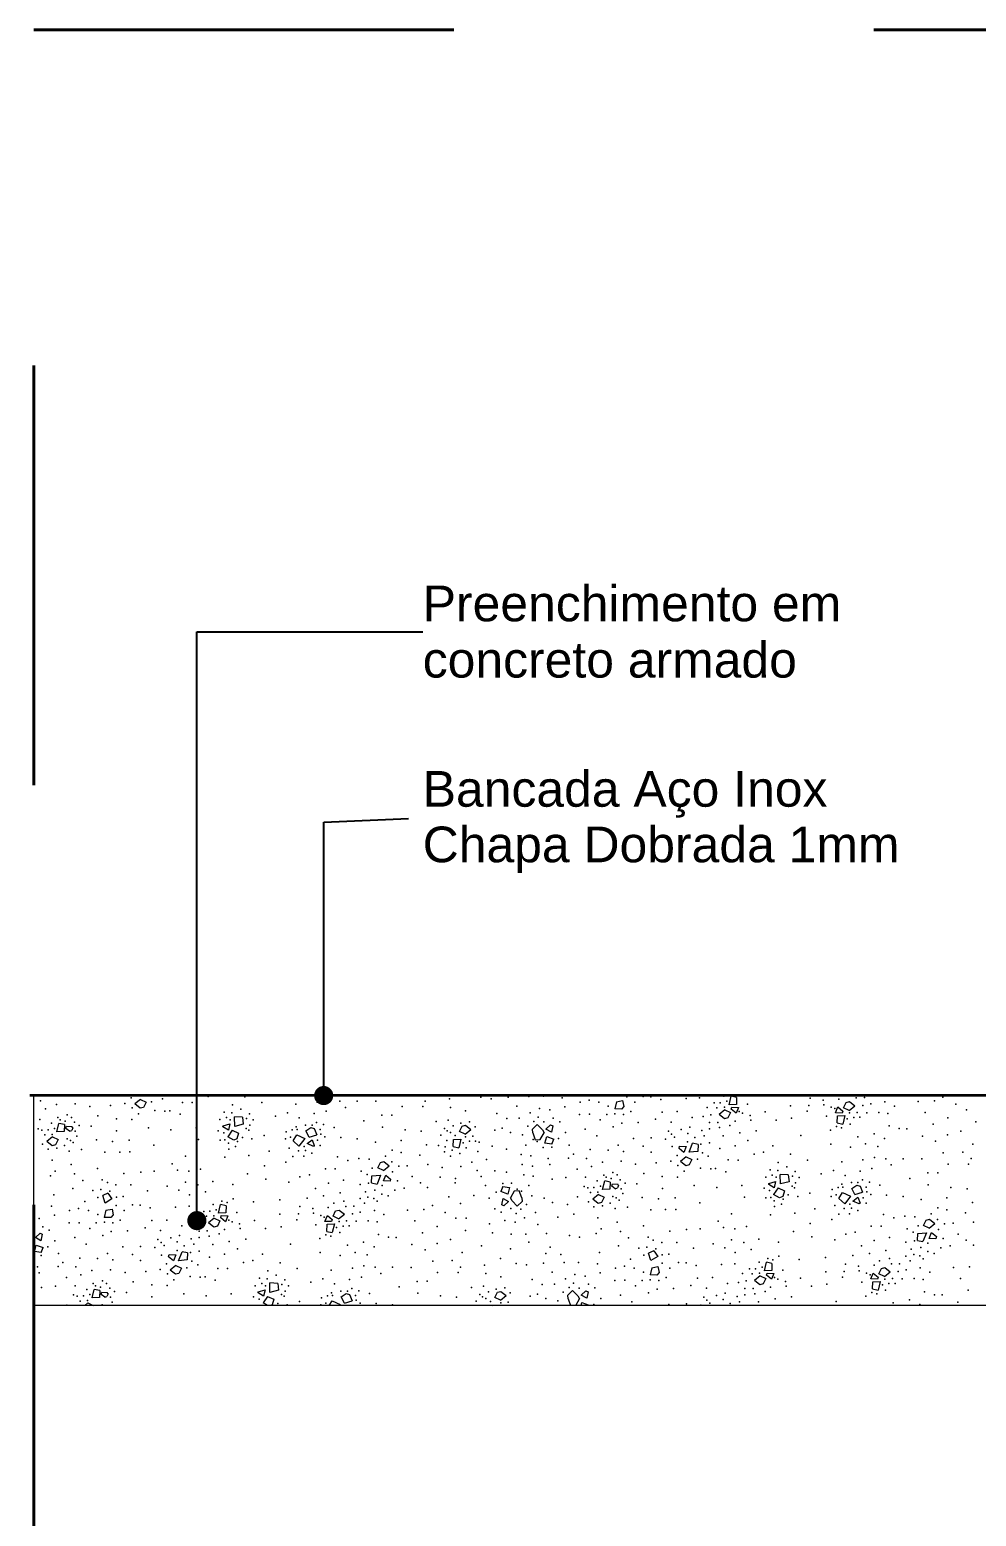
# Model space of a CAD drawing. Header units: metres. Extents: x -1.1 to 45.1, y -1 to 1.8.
# Drawn here: x -0.4163 to -0.191, y -0.8084 to -0.4542 of the extents above; entities that cross this region are included whole.
import ezdxf

# ---------------------------------------------------------------- set-up
doc = ezdxf.new("R2010")
doc.units = ezdxf.units.M
doc.header["$MEASUREMENT"] = 0
doc.linetypes.add('Double Dashed', pattern=[0.0325, 0.02, -0.005, 0.0025, -0.005])
doc.layers.add('ARCOS-LINHAS.ARQ_Caneta_No__24', color=7, linetype='Continuous', lineweight=40, true_color=0x851f10)
doc.layers.add('LOUCAS-METAIS.ARQ_Caneta_No__97', color=7, linetype='Continuous', lineweight=5, true_color=0x6b6b6b)
for name, color, linetype, lineweight in [('ARCOS-LINHAS.ARQ_Caneta_No__98', 7, 'Continuous', 0), ('LOUCAS-METAIS.ARQ_Caneta_No__1', 7, 'Continuous', 35), ('LOUCAS-METAIS.ARQ_Caneta_No__241', 7, 'Continuous', 13)]:
    doc.layers.add(name, color=color, linetype=linetype, lineweight=lineweight)
doc.styles.add('GENERATED_STYLE_1', font='arial.ttf')
doc.dimstyles.new('GENERATED_STYLE__10', dxfattribs={"dimtxt": 0.18, "dimasz": 0.00912, "dimexe": 0.18, "dimexo": 0.0625, "dimgap": 0, "dimtad": 0, "dimtih": 1, "dimtoh": 1, "dimdec": 4, "dimzin": 0, "dimdsep": 46, "dimcen": 0.09, "dimadec": 0, "dimazin": 0, "dimtfac": 1, "dimtdec": 4, "dimtmove": 0, "dimatfit": 3, "dimldrblk": 'ARROWHEAD_11', "dimfxl": 0, "dimtolj": 1, "dimtzin": 0, "dimarcsym": 0})

# ---------------------------------------------------------------- blocks, each defined once
blk = doc.blocks.new('*X2')
at = {"layer": 'LOUCAS-METAIS.ARQ_Caneta_No__97', "color": 251, "linetype": 'Continuous', "lineweight": 5, "true_color": 0x6b6b6b}
for p, q in [((-0.24982, -0.71039), (-0.24931, -0.70833)), ((-0.24801, -0.70862), (-0.24931, -0.70833)), ((-0.38997, -0.70908), (-0.39134, -0.71019)), ((-0.39007, -0.7112), (-0.39134, -0.71019)), ((-0.38925, -0.71099), (-0.39007, -0.7112)), ((-0.38997, -0.70908), (-0.38864, -0.70972)), ((-0.38864, -0.70972), (-0.38925, -0.71099)), ((-0.27663, -0.70967), (-0.27705, -0.71138)), ((-0.27544, -0.71141), (-0.27705, -0.71138)), ((-0.27663, -0.70967), (-0.27518, -0.70937)), ((-0.27491, -0.71076), (-0.27544, -0.71141)), ((-0.27518, -0.70937), (-0.27491, -0.71076)), ((-0.25083, -0.71157), (-0.25219, -0.71269)), ((-0.25083, -0.71157), (-0.24949, -0.71221)), ((-0.24808, -0.71028), (-0.24982, -0.71039)), ((-0.24931, -0.71145), (-0.24917, -0.71092)), ((-0.24815, -0.7124), (-0.24931, -0.71145)), ((-0.24917, -0.71092), (-0.24758, -0.711)), ((-0.24758, -0.711), (-0.24815, -0.7124)), ((-0.24801, -0.70862), (-0.24808, -0.71028)), ((-0.22447, -0.71231), (-0.22391, -0.7109)), ((-0.22391, -0.7109), (-0.22275, -0.71186)), ((-0.22275, -0.71186), (-0.22288, -0.71238)), ((-0.22256, -0.7111), (-0.22194, -0.70982)), ((-0.22122, -0.71173), (-0.22256, -0.7111)), ((-0.22194, -0.70982), (-0.22113, -0.70962)), ((-0.22122, -0.71173), (-0.21986, -0.71062)), ((-0.22113, -0.70962), (-0.21986, -0.71062)), ((-0.40988, -0.71686), (-0.40937, -0.7148)), ((-0.40807, -0.71508), (-0.40937, -0.7148)), ((-0.40807, -0.71508), (-0.40814, -0.71675)), ((-0.37034, -0.71565), (-0.37031, -0.71539)), ((-0.37031, -0.71539), (-0.36871, -0.71493)), ((-0.36871, -0.71493), (-0.36904, -0.71641)), ((-0.36753, -0.71553), (-0.3676, -0.71325)), ((-0.3657, -0.71336), (-0.3676, -0.71325)), ((-0.3655, -0.71501), (-0.36753, -0.71553)), ((-0.3657, -0.71336), (-0.3655, -0.71501)), ((-0.3134, -0.71547), (-0.31258, -0.71527)), ((-0.31258, -0.71527), (-0.31132, -0.71627)), ((-0.29665, -0.7162), (-0.29549, -0.71509)), ((-0.29549, -0.71509), (-0.29427, -0.71635)), ((-0.29341, -0.71618), (-0.29231, -0.71516)), ((-0.29231, -0.71516), (-0.29181, -0.71536)), ((-0.29181, -0.71536), (-0.2921, -0.71693)), ((-0.25093, -0.71369), (-0.25219, -0.71269)), ((-0.25011, -0.71348), (-0.25093, -0.71369)), ((-0.24949, -0.71221), (-0.25011, -0.71348)), ((-0.22288, -0.71238), (-0.22447, -0.71231)), ((-0.22404, -0.71469), (-0.22398, -0.71302)), ((-0.22404, -0.71469), (-0.22274, -0.71497)), ((-0.22398, -0.71302), (-0.22224, -0.71291)), ((-0.22224, -0.71291), (-0.22274, -0.71497)), ((-0.41089, -0.71804), (-0.41225, -0.71915)), ((-0.41089, -0.71804), (-0.40955, -0.71868)), ((-0.40955, -0.71868), (-0.41017, -0.71995)), ((-0.40814, -0.71675), (-0.40988, -0.71686)), ((-0.4077, -0.71601), (-0.40757, -0.71549)), ((-0.40689, -0.71668), (-0.4077, -0.71601)), ((-0.40757, -0.71549), (-0.40631, -0.71555)), ((-0.40689, -0.71668), (-0.40634, -0.71648)), ((-0.4061, -0.71586), (-0.40634, -0.71648)), ((-0.4061, -0.71586), (-0.40631, -0.71555)), ((-0.36904, -0.71641), (-0.37034, -0.71565)), ((-0.36811, -0.71646), (-0.36918, -0.71804)), ((-0.36777, -0.71883), (-0.36918, -0.71804)), ((-0.36811, -0.71646), (-0.36659, -0.71714)), ((-0.367, -0.7185), (-0.36777, -0.71883)), ((-0.36659, -0.71714), (-0.367, -0.7185)), ((-0.35364, -0.71895), (-0.35275, -0.71754)), ((-0.35364, -0.71895), (-0.35223, -0.72023)), ((-0.35275, -0.71754), (-0.35085, -0.71842)), ((-0.35085, -0.71842), (-0.35223, -0.72023)), ((-0.35056, -0.71657), (-0.34939, -0.71578)), ((-0.34981, -0.71806), (-0.35056, -0.71657)), ((-0.35031, -0.71962), (-0.34912, -0.71869)), ((-0.34981, -0.71806), (-0.34799, -0.71751)), ((-0.34939, -0.71578), (-0.34858, -0.71601)), ((-0.34912, -0.71869), (-0.34859, -0.72009)), ((-0.34858, -0.71601), (-0.34799, -0.71751)), ((-0.3155, -0.72034), (-0.31543, -0.71868)), ((-0.31543, -0.71868), (-0.31369, -0.71857)), ((-0.31369, -0.71857), (-0.3142, -0.72063)), ((-0.31402, -0.71675), (-0.3134, -0.71547)), ((-0.31268, -0.71739), (-0.31402, -0.71675)), ((-0.31268, -0.71739), (-0.31132, -0.71627)), ((-0.29656, -0.71704), (-0.29665, -0.7162)), ((-0.29656, -0.71704), (-0.29596, -0.71871)), ((-0.29596, -0.71871), (-0.29476, -0.71865)), ((-0.29476, -0.71865), (-0.29384, -0.71705)), ((-0.29427, -0.71635), (-0.29384, -0.71705)), ((-0.29366, -0.71949), (-0.29324, -0.71795)), ((-0.2921, -0.71693), (-0.29341, -0.71618)), ((-0.29324, -0.71795), (-0.29156, -0.71853)), ((-0.29202, -0.71977), (-0.29156, -0.71853)), ((-0.41099, -0.72015), (-0.41225, -0.71915)), ((-0.41017, -0.71995), (-0.41099, -0.72015)), ((-0.34877, -0.72028), (-0.35031, -0.71962)), ((-0.34859, -0.72009), (-0.34877, -0.72028)), ((-0.3155, -0.72034), (-0.3142, -0.72063)), ((-0.29202, -0.71977), (-0.29366, -0.71949)), ((-0.26173, -0.72076), (-0.26159, -0.72023)), ((-0.26057, -0.72171), (-0.26173, -0.72076)), ((-0.26159, -0.72023), (-0.26, -0.72031)), ((-0.26, -0.72031), (-0.26057, -0.72171)), ((-0.25935, -0.72169), (-0.25849, -0.71956)), ((-0.25726, -0.72151), (-0.25935, -0.72169)), ((-0.25719, -0.71984), (-0.25849, -0.71956)), ((-0.25719, -0.71984), (-0.25726, -0.72151)), ((-0.33346, -0.72539), (-0.33284, -0.72412)), ((-0.33212, -0.72603), (-0.33346, -0.72539)), ((-0.33284, -0.72412), (-0.33203, -0.72391)), ((-0.33212, -0.72603), (-0.33076, -0.72492)), ((-0.33203, -0.72391), (-0.33076, -0.72492)), ((-0.26001, -0.7228), (-0.26137, -0.72391)), ((-0.26011, -0.72492), (-0.26137, -0.72391)), ((-0.25929, -0.72471), (-0.26011, -0.72492)), ((-0.26001, -0.7228), (-0.25867, -0.72344)), ((-0.25867, -0.72344), (-0.25929, -0.72471)), ((-0.33494, -0.72899), (-0.33488, -0.72732)), ((-0.33494, -0.72899), (-0.33364, -0.72927)), ((-0.33488, -0.72732), (-0.33279, -0.72714)), ((-0.33279, -0.72714), (-0.33364, -0.72927)), ((-0.33213, -0.72852), (-0.33157, -0.72712)), ((-0.33054, -0.7286), (-0.33213, -0.72852)), ((-0.33157, -0.72712), (-0.33041, -0.72807)), ((-0.33041, -0.72807), (-0.33054, -0.7286)), ((-0.27992, -0.73058), (-0.27941, -0.72852)), ((-0.27811, -0.7288), (-0.27941, -0.72852)), ((-0.27811, -0.7288), (-0.27818, -0.73047)), ((-0.27774, -0.72973), (-0.2776, -0.72921)), ((-0.2776, -0.72921), (-0.27634, -0.72927)), ((-0.27613, -0.72958), (-0.27638, -0.7302)), ((-0.27613, -0.72958), (-0.27634, -0.72927)), ((-0.24038, -0.72937), (-0.24035, -0.72911)), ((-0.23908, -0.73013), (-0.24038, -0.72937)), ((-0.24035, -0.72911), (-0.23874, -0.72865)), ((-0.23874, -0.72865), (-0.23908, -0.73013)), ((-0.23757, -0.72925), (-0.23764, -0.72697)), ((-0.23573, -0.72708), (-0.23764, -0.72697)), ((-0.23554, -0.72873), (-0.23757, -0.72925)), ((-0.23573, -0.72708), (-0.23554, -0.72873)), ((-0.2206, -0.73029), (-0.21943, -0.7295)), ((-0.21943, -0.7295), (-0.21862, -0.72973)), ((-0.39773, -0.73145), (-0.39893, -0.73201)), ((-0.39839, -0.73379), (-0.39893, -0.73201)), ((-0.39677, -0.73282), (-0.39839, -0.73379)), ((-0.39773, -0.73145), (-0.39677, -0.73282)), ((-0.30372, -0.72982), (-0.30417, -0.73107)), ((-0.30249, -0.73165), (-0.30417, -0.73107)), ((-0.30392, -0.73423), (-0.30363, -0.73267)), ((-0.30372, -0.72982), (-0.30208, -0.73011)), ((-0.30363, -0.73267), (-0.30232, -0.73342)), ((-0.30208, -0.73011), (-0.30249, -0.73165)), ((-0.30097, -0.73095), (-0.30189, -0.73255)), ((-0.30146, -0.73325), (-0.30189, -0.73255)), ((-0.29977, -0.73088), (-0.30097, -0.73095)), ((-0.29918, -0.73255), (-0.29977, -0.73088)), ((-0.29918, -0.73255), (-0.29908, -0.73339)), ((-0.28093, -0.73176), (-0.28229, -0.73287)), ((-0.28102, -0.73387), (-0.28229, -0.73287)), ((-0.28093, -0.73176), (-0.27959, -0.7324)), ((-0.27959, -0.7324), (-0.28021, -0.73367)), ((-0.27818, -0.73047), (-0.27992, -0.73058)), ((-0.27692, -0.7304), (-0.27774, -0.72973)), ((-0.27692, -0.7304), (-0.27638, -0.7302)), ((-0.23815, -0.73018), (-0.23922, -0.73176)), ((-0.23781, -0.73255), (-0.23922, -0.73176)), ((-0.23815, -0.73018), (-0.23663, -0.73086)), ((-0.23704, -0.73222), (-0.23781, -0.73255)), ((-0.23663, -0.73086), (-0.23704, -0.73222)), ((-0.22368, -0.73267), (-0.22279, -0.73126)), ((-0.22368, -0.73267), (-0.22227, -0.73395)), ((-0.22279, -0.73126), (-0.22089, -0.73214)), ((-0.22089, -0.73214), (-0.22227, -0.73395)), ((-0.21985, -0.73178), (-0.2206, -0.73029)), ((-0.22035, -0.73334), (-0.21916, -0.73241)), ((-0.21985, -0.73178), (-0.21802, -0.73123)), ((-0.21916, -0.73241), (-0.21863, -0.73381)), ((-0.21862, -0.72973), (-0.21802, -0.73123)), ((-0.39819, -0.73551), (-0.3986, -0.73722)), ((-0.39819, -0.73551), (-0.39674, -0.73521)), ((-0.39646, -0.7366), (-0.39699, -0.73725)), ((-0.39674, -0.73521), (-0.39646, -0.7366)), ((-0.37137, -0.73623), (-0.37087, -0.73417)), ((-0.36963, -0.73612), (-0.37137, -0.73623)), ((-0.36957, -0.73445), (-0.37087, -0.73417)), ((-0.36957, -0.73445), (-0.36963, -0.73612)), ((-0.34412, -0.73693), (-0.3435, -0.73566)), ((-0.3435, -0.73566), (-0.34268, -0.73546)), ((-0.34278, -0.73757), (-0.34142, -0.73646)), ((-0.34268, -0.73546), (-0.34142, -0.73646)), ((-0.30342, -0.73444), (-0.30392, -0.73423)), ((-0.30232, -0.73342), (-0.30342, -0.73444)), ((-0.30025, -0.73451), (-0.30146, -0.73325)), ((-0.29908, -0.73339), (-0.30025, -0.73451)), ((-0.28021, -0.73367), (-0.28102, -0.73387)), ((-0.21881, -0.734), (-0.22035, -0.73334)), ((-0.21863, -0.73381), (-0.21881, -0.734)), ((-0.39699, -0.73725), (-0.3986, -0.73722)), ((-0.37238, -0.73741), (-0.37375, -0.73852)), ((-0.37248, -0.73953), (-0.37375, -0.73852)), ((-0.37166, -0.73932), (-0.37248, -0.73953)), ((-0.37238, -0.73741), (-0.37105, -0.73805)), ((-0.37105, -0.73805), (-0.37166, -0.73932)), ((-0.37086, -0.73729), (-0.37073, -0.73676)), ((-0.3697, -0.73824), (-0.37086, -0.73729)), ((-0.37073, -0.73676), (-0.36914, -0.73683)), ((-0.36914, -0.73683), (-0.3697, -0.73824)), ((-0.34603, -0.73815), (-0.34546, -0.73674)), ((-0.34444, -0.73822), (-0.34603, -0.73815)), ((-0.3456, -0.74053), (-0.34553, -0.73886)), ((-0.34553, -0.73886), (-0.34379, -0.73875)), ((-0.34546, -0.73674), (-0.3443, -0.7377)), ((-0.3443, -0.7377), (-0.34444, -0.73822)), ((-0.34379, -0.73875), (-0.3443, -0.74081)), ((-0.34278, -0.73757), (-0.34412, -0.73693)), ((-0.2035, -0.73911), (-0.20288, -0.73784)), ((-0.20216, -0.73975), (-0.2035, -0.73911)), ((-0.20288, -0.73784), (-0.20206, -0.73763)), ((-0.20216, -0.73975), (-0.2008, -0.73864)), ((-0.20206, -0.73763), (-0.2008, -0.73864)), ((-0.41497, -0.74202), (-0.41387, -0.741)), ((-0.41365, -0.74277), (-0.41497, -0.74202)), ((-0.41387, -0.741), (-0.41337, -0.7412)), ((-0.41337, -0.7412), (-0.41365, -0.74277)), ((-0.3456, -0.74053), (-0.3443, -0.74081)), ((-0.20498, -0.74271), (-0.20491, -0.74104)), ((-0.20498, -0.74271), (-0.20368, -0.74299)), ((-0.20491, -0.74104), (-0.20282, -0.74086)), ((-0.20282, -0.74086), (-0.20368, -0.74299)), ((-0.20217, -0.74224), (-0.2016, -0.74084)), ((-0.20058, -0.74231), (-0.20217, -0.74224)), ((-0.2016, -0.74084), (-0.20044, -0.74179)), ((-0.20044, -0.74179), (-0.20058, -0.74231)), ((-0.41521, -0.74532), (-0.4148, -0.74379)), ((-0.41357, -0.74561), (-0.41521, -0.74532)), ((-0.4148, -0.74379), (-0.41311, -0.74436)), ((-0.41357, -0.74561), (-0.41311, -0.74436)), ((-0.38328, -0.7466), (-0.38315, -0.74607)), ((-0.38212, -0.74755), (-0.38328, -0.7466)), ((-0.38315, -0.74607), (-0.38156, -0.74615)), ((-0.38156, -0.74615), (-0.38212, -0.74755)), ((-0.3809, -0.74753), (-0.38005, -0.7454)), ((-0.37875, -0.74568), (-0.38005, -0.7454)), ((-0.37875, -0.74568), (-0.37881, -0.74735)), ((-0.26776, -0.74517), (-0.26897, -0.74572)), ((-0.26843, -0.74751), (-0.26897, -0.74572)), ((-0.26681, -0.74653), (-0.26843, -0.74751)), ((-0.26776, -0.74517), (-0.26681, -0.74653)), ((-0.38157, -0.74864), (-0.38293, -0.74975)), ((-0.38166, -0.75075), (-0.38293, -0.74975)), ((-0.38085, -0.75055), (-0.38166, -0.75075)), ((-0.38157, -0.74864), (-0.38023, -0.74928)), ((-0.37881, -0.74735), (-0.3809, -0.74753)), ((-0.38023, -0.74928), (-0.38085, -0.75055)), ((-0.26823, -0.74922), (-0.26864, -0.75093)), ((-0.26823, -0.74922), (-0.26677, -0.74893)), ((-0.2665, -0.75031), (-0.26703, -0.75097)), ((-0.26677, -0.74893), (-0.2665, -0.75031)), ((-0.24141, -0.74995), (-0.2409, -0.74789)), ((-0.23967, -0.74984), (-0.24141, -0.74995)), ((-0.2396, -0.74817), (-0.2409, -0.74789)), ((-0.2409, -0.751), (-0.24076, -0.75048)), ((-0.24076, -0.75048), (-0.23917, -0.75055)), ((-0.23917, -0.75055), (-0.23974, -0.75196)), ((-0.2396, -0.74817), (-0.23967, -0.74984)), ((-0.21607, -0.75186), (-0.2155, -0.75046)), ((-0.2155, -0.75046), (-0.21434, -0.75141)), ((-0.21415, -0.75065), (-0.21354, -0.74938)), ((-0.21282, -0.75129), (-0.21415, -0.75065)), ((-0.21354, -0.74938), (-0.21272, -0.74917)), ((-0.21282, -0.75129), (-0.21145, -0.75018)), ((-0.21272, -0.74917), (-0.21145, -0.75018)), ((-0.40147, -0.75641), (-0.40096, -0.75435)), ((-0.39966, -0.75464), (-0.40096, -0.75435)), ((-0.35913, -0.75508), (-0.35919, -0.75281)), ((-0.35729, -0.75292), (-0.35919, -0.75281)), ((-0.35729, -0.75292), (-0.35709, -0.75457)), ((-0.26703, -0.75097), (-0.26864, -0.75093)), ((-0.24242, -0.75113), (-0.24378, -0.75224)), ((-0.24252, -0.75324), (-0.24378, -0.75224)), ((-0.2417, -0.75304), (-0.24252, -0.75324)), ((-0.24242, -0.75113), (-0.24109, -0.75177)), ((-0.24109, -0.75177), (-0.2417, -0.75304)), ((-0.23974, -0.75196), (-0.2409, -0.751)), ((-0.21448, -0.75194), (-0.21607, -0.75186)), ((-0.21563, -0.75425), (-0.21557, -0.75258)), ((-0.21563, -0.75425), (-0.21433, -0.75453)), ((-0.21557, -0.75258), (-0.21383, -0.75247)), ((-0.21434, -0.75141), (-0.21448, -0.75194)), ((-0.21383, -0.75247), (-0.21433, -0.75453)), ((-0.40248, -0.7576), (-0.40319, -0.75818)), ((-0.40248, -0.7576), (-0.40126, -0.75818)), ((-0.39973, -0.7563), (-0.40147, -0.75641)), ((-0.39966, -0.75464), (-0.39973, -0.7563)), ((-0.39929, -0.75557), (-0.39916, -0.75505)), ((-0.39848, -0.75624), (-0.39929, -0.75557)), ((-0.39916, -0.75505), (-0.3979, -0.7551)), ((-0.39848, -0.75624), (-0.39794, -0.75603)), ((-0.39769, -0.75542), (-0.39794, -0.75603)), ((-0.39769, -0.75542), (-0.3979, -0.7551)), ((-0.36193, -0.75521), (-0.36191, -0.75495)), ((-0.36064, -0.75597), (-0.36193, -0.75521)), ((-0.36191, -0.75495), (-0.3603, -0.75449)), ((-0.3597, -0.75602), (-0.36077, -0.7576)), ((-0.35973, -0.75818), (-0.36077, -0.7576)), ((-0.3603, -0.75449), (-0.36064, -0.75597)), ((-0.3597, -0.75602), (-0.35818, -0.7567)), ((-0.35709, -0.75457), (-0.35913, -0.75508)), ((-0.35818, -0.7567), (-0.35859, -0.75805)), ((-0.34503, -0.75818), (-0.34434, -0.7571)), ((-0.34434, -0.7571), (-0.34244, -0.75798)), ((-0.34215, -0.75613), (-0.34098, -0.75533)), ((-0.3414, -0.75762), (-0.34215, -0.75613)), ((-0.3414, -0.75762), (-0.33958, -0.75706)), ((-0.34098, -0.75533), (-0.34017, -0.75557)), ((-0.34017, -0.75557), (-0.33958, -0.75706)), ((-0.30561, -0.7563), (-0.30499, -0.75503)), ((-0.30427, -0.75694), (-0.30561, -0.7563)), ((-0.30499, -0.75503), (-0.30418, -0.75483)), ((-0.30427, -0.75694), (-0.30291, -0.75583)), ((-0.30418, -0.75483), (-0.30291, -0.75583)), ((-0.28824, -0.75576), (-0.28708, -0.75464)), ((-0.28815, -0.7566), (-0.28824, -0.75576)), ((-0.28815, -0.7566), (-0.28759, -0.75818)), ((-0.28708, -0.75464), (-0.28586, -0.7559)), ((-0.28634, -0.75818), (-0.28543, -0.7566)), ((-0.28586, -0.7559), (-0.28543, -0.7566)), ((-0.28502, -0.75818), (-0.28484, -0.75751)), ((-0.28501, -0.75573), (-0.28391, -0.75471)), ((-0.28369, -0.75648), (-0.28501, -0.75573)), ((-0.28484, -0.75751), (-0.28315, -0.75808)), ((-0.28391, -0.75471), (-0.2834, -0.75492)), ((-0.2834, -0.75492), (-0.28369, -0.75648)), ((-0.35859, -0.75805), (-0.35888, -0.75818)), ((-0.34244, -0.75798), (-0.34259, -0.75818)), ((-0.30616, -0.75818), (-0.30529, -0.75812)), ((-0.30529, -0.75812), (-0.3053, -0.75818)), ((-0.28319, -0.75818), (-0.28315, -0.75808))]:
    blk.add_line(p, q, dxfattribs=at)
for p in [(-0.2511, -0.70833), (-0.41376, -0.70942), (-0.41254, -0.71135), (-0.40992, -0.71031), (-0.40548, -0.71013), (-0.40202, -0.7108), (-0.39711, -0.71052), (-0.39365, -0.7101), (-0.39215, -0.70872), (-0.39197, -0.71112), (-0.38733, -0.70965), (-0.38655, -0.71175), (-0.38472, -0.70893), (-0.38299, -0.71181), (-0.37999, -0.70981), (-0.37763, -0.70982), (-0.37382, -0.70839), (-0.36806, -0.71041), (-0.36604, -0.71142), (-0.36514, -0.70847), (-0.36108, -0.70983), (-0.35296, -0.71025), (-0.34792, -0.70975), (-0.34575, -0.71186), (-0.34515, -0.70922), (-0.34246, -0.7095), (-0.34117, -0.711), (-0.33836, -0.70955), (-0.3339, -0.70955), (-0.32764, -0.71081), (-0.32276, -0.71081), (-0.32216, -0.70948), (-0.31642, -0.70899), (-0.31616, -0.71103), (-0.31258, -0.71182), (-0.30892, -0.7086), (-0.30649, -0.70898), (-0.30244, -0.70853), (-0.30036, -0.71068), (-0.29752, -0.70837), (-0.29497, -0.71124), (-0.29404, -0.70836), (-0.29253, -0.71162), (-0.28956, -0.70871), (-0.28891, -0.71086), (-0.28527, -0.70975), (-0.28314, -0.70928), (-0.2808, -0.70973), (-0.27859, -0.7107), (-0.27418, -0.70852), (-0.27229, -0.70974), (-0.27027, -0.7084), (-0.26847, -0.70846), (-0.26607, -0.70911), (-0.26006, -0.7089), (-0.25685, -0.70873), (-0.25503, -0.71103), (-0.25335, -0.70994), (-0.2527, -0.7111), (-0.25191, -0.70988), (-0.25094, -0.71097), (-0.25035, -0.70955), (-0.24542, -0.7102), (-0.23522, -0.71064), (-0.23079, -0.71055), (-0.23048, -0.70878), (-0.22741, -0.70927), (-0.22723, -0.71037), (-0.22547, -0.71091), (-0.22466, -0.7113), (-0.22369, -0.70904), (-0.21955, -0.70874), (-0.21793, -0.71052), (-0.21761, -0.70868), (-0.21607, -0.71012), (-0.21269, -0.70969), (-0.21046, -0.71068), (-0.20482, -0.70962), (-0.20094, -0.70947), (-0.19892, -0.70855), (-0.19584, -0.71022), (-0.1933, -0.71156), (-0.41394, -0.71392), (-0.41116, -0.71479), (-0.40962, -0.71343), (-0.40907, -0.71394), (-0.40786, -0.71425), (-0.40744, -0.71278), (-0.40642, -0.71338), (-0.40569, -0.71452), (-0.40455, -0.71534), (-0.40009, -0.71301), (-0.39567, -0.71372), (-0.39203, -0.71389), (-0.39046, -0.7125), (-0.38413, -0.7119), (-0.38054, -0.71262), (-0.37103, -0.71392), (-0.37, -0.71212), (-0.3695, -0.71342), (-0.3686, -0.71395), (-0.36821, -0.71232), (-0.36468, -0.71364), (-0.364, -0.71256), (-0.36394, -0.71526), (-0.36312, -0.71399), (-0.35782, -0.71307), (-0.35492, -0.71231), (-0.35217, -0.71351), (-0.35064, -0.71521), (-0.3491, -0.71521), (-0.34858, -0.71246), (-0.34802, -0.71457), (-0.34636, -0.71511), (-0.33675, -0.7142), (-0.33248, -0.71289), (-0.33009, -0.71287), (-0.31959, -0.71436), (-0.31667, -0.71403), (-0.31548, -0.71536), (-0.31367, -0.71473), (-0.31161, -0.71445), (-0.30511, -0.71242), (-0.30274, -0.71362), (-0.29983, -0.71357), (-0.29718, -0.71228), (-0.29632, -0.71434), (-0.29525, -0.71333), (-0.29392, -0.71447), (-0.29168, -0.71359), (-0.29015, -0.71444), (-0.28543, -0.71267), (-0.28301, -0.71265), (-0.28047, -0.71399), (-0.27895, -0.71269), (-0.27699, -0.7125), (-0.27537, -0.71474), (-0.27495, -0.71269), (-0.2732, -0.712), (-0.27149, -0.7146), (-0.26733, -0.71384), (-0.26574, -0.7121), (-0.26362, -0.71452), (-0.26214, -0.71201), (-0.2586, -0.71338), (-0.25599, -0.71318), (-0.25444, -0.71462), (-0.25413, -0.71279), (-0.25251, -0.71457), (-0.24966, -0.71531), (-0.24836, -0.71426), (-0.24739, -0.712), (-0.24658, -0.7124), (-0.24483, -0.71294), (-0.24464, -0.71404), (-0.24125, -0.71209), (-0.23862, -0.71402), (-0.23495, -0.71358), (-0.23119, -0.71193), (-0.22663, -0.7131), (-0.2217, -0.71376), (-0.22111, -0.71233), (-0.22095, -0.71498), (-0.22015, -0.71343), (-0.21935, -0.7122), (-0.2187, -0.71336), (-0.21703, -0.71227), (-0.21417, -0.7122), (-0.21205, -0.71243), (-0.21172, -0.71541), (-0.20311, -0.71221), (-0.20126, -0.71502), (-0.19772, -0.71351), (-0.19104, -0.71446), (-0.41429, -0.71611), (-0.41341, -0.71641), (-0.41276, -0.71757), (-0.41197, -0.71634), (-0.411, -0.71744), (-0.41041, -0.71601), (-0.40745, -0.71847), (-0.40664, -0.71887), (-0.40548, -0.71667), (-0.40512, -0.71783), (-0.40172, -0.71551), (-0.40046, -0.71875), (-0.39564, -0.71658), (-0.39262, -0.7188), (-0.38807, -0.71586), (-0.38271, -0.71635), (-0.37673, -0.71589), (-0.37614, -0.71868), (-0.37143, -0.71656), (-0.37102, -0.71883), (-0.37013, -0.7171), (-0.36984, -0.71876), (-0.36567, -0.71815), (-0.36477, -0.71603), (-0.36416, -0.71641), (-0.36341, -0.71851), (-0.36052, -0.71772), (-0.35546, -0.71851), (-0.35525, -0.71684), (-0.35425, -0.71809), (-0.35381, -0.71637), (-0.35291, -0.71561), (-0.35268, -0.71629), (-0.34784, -0.71884), (-0.34717, -0.71626), (-0.34702, -0.71736), (-0.34606, -0.71805), (-0.34386, -0.7158), (-0.34226, -0.71817), (-0.33836, -0.71849), (-0.33236, -0.71571), (-0.32793, -0.71885), (-0.32697, -0.71634), (-0.32311, -0.71667), (-0.31846, -0.7176), (-0.31761, -0.71605), (-0.31698, -0.71886), (-0.31693, -0.71656), (-0.31612, -0.71695), (-0.31502, -0.71773), (-0.31257, -0.71799), (-0.31081, -0.71786), (-0.31031, -0.71564), (-0.30556, -0.71641), (-0.30387, -0.71597), (-0.30186, -0.71701), (-0.29899, -0.71753), (-0.29772, -0.71548), (-0.29648, -0.71863), (-0.29044, -0.7184), (-0.28879, -0.71699), (-0.28406, -0.71618), (-0.28134, -0.71776), (-0.27739, -0.71567), (-0.27259, -0.71841), (-0.26837, -0.71829), (-0.26496, -0.71857), (-0.26427, -0.71668), (-0.26351, -0.71737), (-0.26278, -0.71809), (-0.2612, -0.71624), (-0.25965, -0.71719), (-0.25913, -0.71572), (-0.25799, -0.71814), (-0.25631, -0.71648), (-0.25572, -0.71774), (-0.25447, -0.71613), (-0.25207, -0.71582), (-0.25119, -0.71779), (-0.24726, -0.71708), (-0.24533, -0.71885), (-0.24333, -0.71656), (-0.2327, -0.71772), (-0.22569, -0.71639), (-0.22425, -0.71552), (-0.22305, -0.71583), (-0.21912, -0.71799), (-0.2153, -0.71727), (-0.21279, -0.71839), (-0.20932, -0.71606), (-0.20751, -0.71613), (-0.20378, -0.71784), (-0.19777, -0.71757), (-0.19463, -0.71663), (-0.41326, -0.71979), (-0.41196, -0.72097), (-0.4099, -0.7207), (-0.40809, -0.72007), (-0.40691, -0.72139), (-0.40596, -0.71937), (-0.40398, -0.72106), (-0.39843, -0.7217), (-0.3966, -0.71909), (-0.39488, -0.72164), (-0.39249, -0.72162), (-0.38675, -0.72), (-0.36903, -0.71952), (-0.36893, -0.72093), (-0.36731, -0.7203), (-0.36687, -0.71913), (-0.36414, -0.72249), (-0.35934, -0.72146), (-0.35459, -0.72068), (-0.35234, -0.72134), (-0.35102, -0.72032), (-0.35065, -0.7213), (-0.34914, -0.72187), (-0.34717, -0.72007), (-0.33403, -0.71925), (-0.33007, -0.72122), (-0.3279, -0.72171), (-0.32348, -0.72242), (-0.32185, -0.71991), (-0.31902, -0.72009), (-0.31756, -0.72156), (-0.31744, -0.72042), (-0.31571, -0.72117), (-0.31395, -0.72199), (-0.31316, -0.71941), (-0.31241, -0.72063), (-0.31161, -0.71908), (-0.31016, -0.71902), (-0.30963, -0.7215), (-0.30928, -0.71932), (-0.30624, -0.72021), (-0.30281, -0.72095), (-0.29929, -0.72223), (-0.29823, -0.71997), (-0.29548, -0.71913), (-0.2941, -0.72054), (-0.29204, -0.72047), (-0.28792, -0.71996), (-0.28689, -0.72211), (-0.28287, -0.72106), (-0.27863, -0.7212), (-0.27626, -0.71996), (-0.27497, -0.7215), (-0.2703, -0.7202), (-0.26837, -0.72164), (-0.26337, -0.72034), (-0.26219, -0.72244), (-0.2597, -0.71923), (-0.25651, -0.71977), (-0.25615, -0.72181), (-0.25447, -0.71944), (-0.25201, -0.72083), (-0.2484, -0.72013), (-0.24386, -0.72211), (-0.24163, -0.72164), (-0.23937, -0.72017), (-0.23517, -0.72218), (-0.22561, -0.71975), (-0.22088, -0.72046), (-0.21732, -0.71971), (-0.2144, -0.72032), (-0.20065, -0.71907), (-0.19882, -0.72181), (-0.19417, -0.72166), (-0.19178, -0.71975), (-0.41099, -0.72361), (-0.40647, -0.72461), (-0.40018, -0.72552), (-0.3824, -0.72442), (-0.38111, -0.72592), (-0.37922, -0.72265), (-0.37565, -0.72568), (-0.36991, -0.72287), (-0.36043, -0.72493), (-0.35532, -0.72401), (-0.35366, -0.72273), (-0.35108, -0.72262), (-0.34594, -0.7256), (-0.34358, -0.72561), (-0.34303, -0.7228), (-0.34058, -0.72362), (-0.33796, -0.72321), (-0.33554, -0.72336), (-0.33477, -0.72547), (-0.33164, -0.72261), (-0.33013, -0.72399), (-0.32845, -0.72502), (-0.32646, -0.7249), (-0.32155, -0.72462), (-0.31809, -0.72529), (-0.31613, -0.72264), (-0.31365, -0.72512), (-0.31103, -0.72407), (-0.30981, -0.72601), (-0.3076, -0.72342), (-0.2991, -0.72462), (-0.29703, -0.72256), (-0.29663, -0.72497), (-0.29292, -0.72315), (-0.2925, -0.72461), (-0.28804, -0.72306), (-0.28601, -0.72572), (-0.2838, -0.72314), (-0.28258, -0.72507), (-0.27996, -0.72403), (-0.27551, -0.72385), (-0.27206, -0.72452), (-0.26715, -0.72424), (-0.26368, -0.72381), (-0.26201, -0.72484), (-0.25737, -0.72336), (-0.25659, -0.72547), (-0.25476, -0.72265), (-0.25417, -0.72562), (-0.25303, -0.72553), (-0.25003, -0.72353), (-0.24767, -0.72354), (-0.24004, -0.72584), (-0.23824, -0.72604), (-0.23809, -0.72413), (-0.23608, -0.72514), (-0.23112, -0.72355), (-0.22495, -0.72602), (-0.223, -0.72397), (-0.21796, -0.72347), (-0.21579, -0.72558), (-0.21519, -0.72294), (-0.2125, -0.72322), (-0.21121, -0.72472), (-0.2084, -0.72327), (-0.20394, -0.72327), (-0.19768, -0.72453), (-0.1928, -0.72453), (-0.1922, -0.7232), (-0.41141, -0.72734), (-0.41027, -0.7262), (-0.40567, -0.72685), (-0.40369, -0.72839), (-0.39905, -0.72823), (-0.39782, -0.72888), (-0.39579, -0.72948), (-0.39393, -0.72678), (-0.39226, -0.72943), (-0.38989, -0.7264), (-0.38669, -0.72619), (-0.37921, -0.72882), (-0.37842, -0.72621), (-0.37629, -0.72944), (-0.37273, -0.72868), (-0.368, -0.72939), (-0.36448, -0.72682), (-0.36009, -0.72811), (-0.35464, -0.72883), (-0.35198, -0.72751), (-0.34975, -0.72703), (-0.34521, -0.72902), (-0.3416, -0.72831), (-0.33767, -0.72939), (-0.33738, -0.72618), (-0.33598, -0.72702), (-0.33563, -0.72906), (-0.32995, -0.72639), (-0.32877, -0.72849), (-0.32524, -0.7275), (-0.3233, -0.72894), (-0.31864, -0.72764), (-0.315, -0.72899), (-0.31498, -0.72794), (-0.30884, -0.72749), (-0.30557, -0.72608), (-0.3037, -0.72913), (-0.30281, -0.72645), (-0.30163, -0.72905), (-0.29871, -0.72704), (-0.29644, -0.72737), (-0.29193, -0.72809), (-0.28867, -0.72774), (-0.28398, -0.72764), (-0.2812, -0.72851), (-0.27965, -0.72715), (-0.2791, -0.72766), (-0.2779, -0.72797), (-0.27748, -0.7265), (-0.27646, -0.7271), (-0.27573, -0.72824), (-0.27458, -0.72905), (-0.27176, -0.72923), (-0.27013, -0.72673), (-0.26571, -0.72744), (-0.26207, -0.72761), (-0.26049, -0.72622), (-0.25811, -0.72958), (-0.25058, -0.72634), (-0.24107, -0.72764), (-0.23954, -0.72714), (-0.23864, -0.72766), (-0.23472, -0.72736), (-0.23404, -0.72628), (-0.23398, -0.72898), (-0.23315, -0.72771), (-0.22786, -0.72679), (-0.22295, -0.72933), (-0.22221, -0.72723), (-0.22068, -0.72893), (-0.21914, -0.72892), (-0.21862, -0.72618), (-0.21805, -0.72829), (-0.2164, -0.72883), (-0.2139, -0.72952), (-0.20679, -0.72792), (-0.20252, -0.72661), (-0.20239, -0.72943), (-0.20013, -0.72659), (-0.41063, -0.73187), (-0.40609, -0.7303), (-0.40129, -0.73082), (-0.4001, -0.73248), (-0.39939, -0.73057), (-0.39722, -0.73097), (-0.39571, -0.73239), (-0.39409, -0.73221), (-0.38826, -0.73085), (-0.38359, -0.72975), (-0.38081, -0.73075), (-0.37831, -0.73187), (-0.37449, -0.73115), (-0.36792, -0.73275), (-0.35682, -0.73306), (-0.35028, -0.73259), (-0.34828, -0.7303), (-0.34635, -0.73206), (-0.34242, -0.73135), (-0.33767, -0.7327), (-0.33642, -0.73109), (-0.33582, -0.73235), (-0.33436, -0.73268), (-0.33415, -0.73069), (-0.33248, -0.73164), (-0.33243, -0.7296), (-0.33097, -0.73207), (-0.32936, -0.73074), (-0.32717, -0.73027), (-0.32161, -0.73008), (-0.31652, -0.73228), (-0.3106, -0.73202), (-0.30781, -0.72964), (-0.30694, -0.7326), (-0.30529, -0.7312), (-0.30025, -0.73046), (-0.29925, -0.73097), (-0.29751, -0.72962), (-0.29675, -0.73206), (-0.29387, -0.73259), (-0.28592, -0.73228), (-0.28433, -0.72983), (-0.28345, -0.73013), (-0.2828, -0.73129), (-0.282, -0.73006), (-0.28104, -0.73116), (-0.28045, -0.72973), (-0.27749, -0.73219), (-0.27668, -0.73258), (-0.276, -0.73309), (-0.27552, -0.73039), (-0.27515, -0.73155), (-0.2705, -0.73247), (-0.26664, -0.73281), (-0.26567, -0.7303), (-0.26265, -0.73252), (-0.25274, -0.73007), (-0.24677, -0.72961), (-0.24618, -0.7324), (-0.24147, -0.73028), (-0.24106, -0.73255), (-0.24017, -0.73082), (-0.23988, -0.73248), (-0.2369, -0.73285), (-0.23571, -0.73187), (-0.2348, -0.72974), (-0.2342, -0.73013), (-0.23345, -0.73223), (-0.23056, -0.73144), (-0.2255, -0.73223), (-0.22529, -0.73056), (-0.22429, -0.73181), (-0.22384, -0.73009), (-0.22272, -0.73001), (-0.21788, -0.73255), (-0.21721, -0.72998), (-0.21705, -0.73108), (-0.2161, -0.73177), (-0.2123, -0.73189), (-0.2084, -0.73221), (-0.20407, -0.73297), (-0.19797, -0.73257), (-0.197, -0.73006), (-0.19315, -0.73039), (-0.41111, -0.73454), (-0.40683, -0.73559), (-0.40469, -0.73512), (-0.40324, -0.73342), (-0.40235, -0.73557), (-0.40014, -0.73653), (-0.39574, -0.73436), (-0.39385, -0.73557), (-0.39183, -0.73423), (-0.39002, -0.7343), (-0.38762, -0.73495), (-0.38162, -0.73474), (-0.3784, -0.73457), (-0.37491, -0.73578), (-0.37346, -0.73572), (-0.37265, -0.73416), (-0.37191, -0.73538), (-0.37056, -0.73331), (-0.36936, -0.73363), (-0.36698, -0.73604), (-0.36305, -0.73353), (-0.35678, -0.73647), (-0.35235, -0.73639), (-0.35204, -0.73461), (-0.34896, -0.73511), (-0.34878, -0.7362), (-0.34525, -0.73488), (-0.34395, -0.73383), (-0.34154, -0.73332), (-0.3411, -0.73458), (-0.33948, -0.73636), (-0.33917, -0.73452), (-0.33762, -0.73596), (-0.33666, -0.73381), (-0.33424, -0.73553), (-0.3336, -0.73337), (-0.33201, -0.73652), (-0.32637, -0.73545), (-0.3225, -0.7353), (-0.32047, -0.73438), (-0.31739, -0.73606), (-0.3138, -0.73387), (-0.30559, -0.73516), (-0.30406, -0.736), (-0.30181, -0.73512), (-0.30048, -0.73626), (-0.29941, -0.73526), (-0.29801, -0.73412), (-0.2959, -0.73602), (-0.29187, -0.73362), (-0.28825, -0.73415), (-0.28674, -0.7364), (-0.2833, -0.73351), (-0.28199, -0.73469), (-0.27994, -0.73442), (-0.27813, -0.73379), (-0.27694, -0.73511), (-0.27402, -0.73478), (-0.26847, -0.73542), (-0.26492, -0.73536), (-0.26253, -0.73534), (-0.25679, -0.73372), (-0.24926, -0.73637), (-0.23995, -0.73659), (-0.23906, -0.73324), (-0.23897, -0.73465), (-0.23734, -0.73402), (-0.23418, -0.73621), (-0.22938, -0.73518), (-0.22463, -0.7344), (-0.2237, -0.73645), (-0.22238, -0.73505), (-0.22111, -0.73634), (-0.22105, -0.73404), (-0.22068, -0.73502), (-0.21918, -0.73559), (-0.21721, -0.73379), (-0.21306, -0.73652), (-0.20168, -0.73633), (-0.20011, -0.73494), (-0.19794, -0.73542), (-0.19352, -0.73614), (-0.19189, -0.73363), (-0.41409, -0.73745), (-0.41323, -0.73943), (-0.41047, -0.7367), (-0.40698, -0.7385), (-0.40456, -0.73849), (-0.40203, -0.73983), (-0.4005, -0.73853), (-0.39855, -0.73833), (-0.39651, -0.73852), (-0.39476, -0.73784), (-0.38888, -0.73968), (-0.38729, -0.73794), (-0.38369, -0.73784), (-0.38015, -0.73922), (-0.37754, -0.73902), (-0.37658, -0.73687), (-0.37568, -0.73862), (-0.37426, -0.73694), (-0.3725, -0.73681), (-0.36992, -0.7401), (-0.36895, -0.73784), (-0.36813, -0.73824), (-0.36638, -0.73878), (-0.3662, -0.73987), (-0.3628, -0.73793), (-0.36017, -0.73986), (-0.3565, -0.73942), (-0.35275, -0.73776), (-0.34819, -0.73894), (-0.34703, -0.73674), (-0.34621, -0.73714), (-0.34326, -0.7396), (-0.34267, -0.73817), (-0.3417, -0.73927), (-0.34091, -0.73804), (-0.34025, -0.7392), (-0.33858, -0.73811), (-0.33573, -0.73804), (-0.3336, -0.73826), (-0.32467, -0.73805), (-0.31928, -0.73935), (-0.31486, -0.7374), (-0.31244, -0.73738), (-0.30682, -0.73874), (-0.3032, -0.73798), (-0.30077, -0.73836), (-0.29855, -0.73732), (-0.29537, -0.73891), (-0.29062, -0.73717), (-0.28103, -0.73733), (-0.28031, -0.73992), (-0.2765, -0.73833), (-0.27022, -0.73924), (-0.25993, -0.74012), (-0.25672, -0.73991), (-0.25244, -0.73814), (-0.25114, -0.73964), (-0.24845, -0.73992), (-0.24569, -0.7394), (-0.23047, -0.73865), (-0.22536, -0.73773), (-0.21597, -0.73932), (-0.21362, -0.73933), (-0.21062, -0.73733), (-0.208, -0.73693), (-0.20742, -0.7399), (-0.20558, -0.73708), (-0.20481, -0.73918), (-0.20017, -0.73771), (-0.19998, -0.74011), (-0.19849, -0.73873), (-0.19649, -0.73862), (-0.19159, -0.73834), (-0.4117, -0.74027), (-0.41035, -0.74283), (-0.40562, -0.74202), (-0.4029, -0.7436), (-0.39895, -0.7415), (-0.39692, -0.74058), (-0.39305, -0.74043), (-0.38582, -0.74251), (-0.38518, -0.74036), (-0.38506, -0.74321), (-0.38276, -0.74207), (-0.38121, -0.74303), (-0.38068, -0.74156), (-0.37787, -0.74232), (-0.37727, -0.74357), (-0.37602, -0.74197), (-0.376, -0.74046), (-0.37406, -0.7404), (-0.37362, -0.74166), (-0.37274, -0.74363), (-0.37121, -0.74115), (-0.36882, -0.74292), (-0.36489, -0.74239), (-0.35425, -0.74356), (-0.34724, -0.74223), (-0.34581, -0.74136), (-0.3446, -0.74167), (-0.34251, -0.74082), (-0.33685, -0.74311), (-0.33327, -0.74125), (-0.33087, -0.7419), (-0.32907, -0.74197), (-0.32533, -0.74367), (-0.32281, -0.74085), (-0.31932, -0.74341), (-0.31618, -0.74247), (-0.31259, -0.7403), (-0.30617, -0.74089), (-0.3017, -0.74123), (-0.29821, -0.74122), (-0.29749, -0.7431), (-0.29329, -0.74107), (-0.28784, -0.74152), (-0.28541, -0.7419), (-0.28145, -0.74106), (-0.2757, -0.74057), (-0.27373, -0.74211), (-0.26909, -0.74195), (-0.26786, -0.7426), (-0.26583, -0.7432), (-0.26396, -0.7405), (-0.26229, -0.74315), (-0.25363, -0.74347), (-0.24924, -0.74254), (-0.24632, -0.74316), (-0.24276, -0.7424), (-0.23803, -0.74311), (-0.23451, -0.74054), (-0.23013, -0.74183), (-0.22467, -0.74255), (-0.22202, -0.74122), (-0.21979, -0.74075), (-0.21525, -0.74273), (-0.21164, -0.74203), (-0.20771, -0.74311), (-0.20602, -0.74074), (-0.20567, -0.74278), (-0.20247, -0.74332), (-0.19881, -0.74221), (-0.19528, -0.74122), (-0.19334, -0.74266), (-0.41359, -0.7463), (-0.41199, -0.74423), (-0.40948, -0.74579), (-0.40442, -0.74689), (-0.40018, -0.74704), (-0.39781, -0.7458), (-0.39414, -0.74425), (-0.39186, -0.74604), (-0.38993, -0.74412), (-0.38652, -0.7444), (-0.38492, -0.74617), (-0.38433, -0.74393), (-0.38126, -0.74507), (-0.37954, -0.74398), (-0.37806, -0.74561), (-0.37602, -0.74528), (-0.37356, -0.74667), (-0.36995, -0.74597), (-0.36689, -0.74469), (-0.36092, -0.746), (-0.34717, -0.74559), (-0.34244, -0.7463), (-0.34067, -0.74383), (-0.33888, -0.74554), (-0.33596, -0.74616), (-0.33435, -0.74423), (-0.3222, -0.74491), (-0.31334, -0.74559), (-0.30879, -0.74402), (-0.30425, -0.74702), (-0.30186, -0.74468), (-0.29347, -0.74577), (-0.29245, -0.74429), (-0.28984, -0.74605), (-0.28067, -0.74559), (-0.27612, -0.74402), (-0.27328, -0.74714), (-0.27132, -0.74454), (-0.27013, -0.7462), (-0.26943, -0.74429), (-0.26726, -0.74469), (-0.26575, -0.74611), (-0.26413, -0.74593), (-0.2583, -0.74457), (-0.25085, -0.74447), (-0.24835, -0.74559), (-0.24453, -0.74487), (-0.2406, -0.74703), (-0.23796, -0.74647), (-0.23309, -0.74725), (-0.22686, -0.74678), (-0.22032, -0.74631), (-0.21831, -0.74401), (-0.21638, -0.74578), (-0.21246, -0.74507), (-0.21158, -0.74704), (-0.2077, -0.74642), (-0.20645, -0.74481), (-0.20586, -0.74607), (-0.2044, -0.7464), (-0.20418, -0.74441), (-0.20364, -0.74709), (-0.20252, -0.74536), (-0.201, -0.74579), (-0.19939, -0.74446), (-0.19721, -0.74398), (-0.19164, -0.7438), (-0.41448, -0.74898), (-0.41405, -0.75045), (-0.40959, -0.7489), (-0.40845, -0.74795), (-0.40535, -0.74897), (-0.40151, -0.74986), (-0.39707, -0.74969), (-0.39653, -0.74734), (-0.39362, -0.75036), (-0.38992, -0.74748), (-0.38871, -0.75008), (-0.38524, -0.74965), (-0.38374, -0.74828), (-0.38356, -0.75068), (-0.37892, -0.7492), (-0.37771, -0.74765), (-0.37631, -0.74849), (-0.37158, -0.74937), (-0.36923, -0.74938), (-0.36542, -0.74795), (-0.36318, -0.74747), (-0.35965, -0.74997), (-0.35673, -0.74802), (-0.35267, -0.74938), (-0.34455, -0.7498), (-0.33951, -0.7493), (-0.33675, -0.74878), (-0.33406, -0.74906), (-0.33276, -0.75056), (-0.32995, -0.7491), (-0.32549, -0.74911), (-0.32037, -0.74765), (-0.31924, -0.75036), (-0.31573, -0.7475), (-0.31435, -0.75036), (-0.31375, -0.74904), (-0.30801, -0.74855), (-0.30775, -0.75059), (-0.30052, -0.74816), (-0.29808, -0.74854), (-0.29404, -0.74808), (-0.29195, -0.75024), (-0.28912, -0.74793), (-0.28656, -0.7508), (-0.28563, -0.74792), (-0.28115, -0.74826), (-0.2805, -0.75042), (-0.27686, -0.74931), (-0.27473, -0.74884), (-0.27239, -0.74929), (-0.27018, -0.75025), (-0.26578, -0.74808), (-0.26389, -0.74929), (-0.26187, -0.74795), (-0.26006, -0.74802), (-0.25766, -0.74867), (-0.25165, -0.74846), (-0.24844, -0.74829), (-0.24662, -0.75059), (-0.24495, -0.7495), (-0.24429, -0.75066), (-0.2435, -0.74943), (-0.24269, -0.74788), (-0.24254, -0.75053), (-0.24194, -0.7491), (-0.2394, -0.74734), (-0.23701, -0.74976), (-0.22681, -0.75019), (-0.22238, -0.75011), (-0.22208, -0.74833), (-0.219, -0.74883), (-0.21882, -0.74992), (-0.21707, -0.75046), (-0.21528, -0.7486), (-0.21399, -0.74755), (-0.21114, -0.7483), (-0.20952, -0.75007), (-0.2092, -0.74824), (-0.20766, -0.74968), (-0.2067, -0.74753), (-0.20428, -0.74924), (-0.20205, -0.75024), (-0.19641, -0.74917), (-0.19254, -0.74902), (-0.41349, -0.75393), (-0.41022, -0.75358), (-0.40757, -0.75156), (-0.40553, -0.75348), (-0.40413, -0.75091), (-0.40275, -0.75435), (-0.40121, -0.75299), (-0.40066, -0.7535), (-0.39945, -0.75381), (-0.39904, -0.75234), (-0.39802, -0.75294), (-0.39729, -0.75408), (-0.39168, -0.75256), (-0.38726, -0.75328), (-0.38362, -0.75345), (-0.38205, -0.75206), (-0.37815, -0.75131), (-0.37573, -0.75146), (-0.37458, -0.75137), (-0.37214, -0.75218), (-0.36262, -0.75348), (-0.36159, -0.75168), (-0.36109, -0.75298), (-0.36019, -0.7535), (-0.3598, -0.75188), (-0.35764, -0.75097), (-0.35627, -0.7532), (-0.35559, -0.75211), (-0.35471, -0.75354), (-0.34942, -0.75263), (-0.34651, -0.75186), (-0.34376, -0.75307), (-0.34017, -0.75202), (-0.33961, -0.75413), (-0.33734, -0.75142), (-0.32834, -0.75375), (-0.32407, -0.75245), (-0.32169, -0.75243), (-0.31118, -0.75392), (-0.30826, -0.75359), (-0.30526, -0.75428), (-0.30417, -0.75137), (-0.30321, -0.75401), (-0.2967, -0.75198), (-0.29433, -0.75318), (-0.29142, -0.75313), (-0.28877, -0.75184), (-0.28791, -0.75389), (-0.28684, -0.75289), (-0.28551, -0.75403), (-0.28412, -0.75117), (-0.28327, -0.75315), (-0.28174, -0.75399), (-0.27702, -0.75222), (-0.2746, -0.7522), (-0.27206, -0.75354), (-0.27054, -0.75225), (-0.26859, -0.75205), (-0.26696, -0.7543), (-0.26655, -0.75224), (-0.26479, -0.75155), (-0.26308, -0.75415), (-0.25892, -0.7534), (-0.25733, -0.75166), (-0.25521, -0.75408), (-0.25373, -0.75156), (-0.25019, -0.75294), (-0.24758, -0.75274), (-0.24603, -0.75418), (-0.24572, -0.75234), (-0.2441, -0.75412), (-0.23995, -0.75382), (-0.23899, -0.75156), (-0.23817, -0.75196), (-0.23642, -0.7525), (-0.23624, -0.75359), (-0.23284, -0.75165), (-0.23021, -0.75357), (-0.22654, -0.75314), (-0.22278, -0.75148), (-0.21822, -0.75266), (-0.21625, -0.75086), (-0.21329, -0.75331), (-0.2127, -0.75189), (-0.21174, -0.75298), (-0.21094, -0.75176), (-0.21029, -0.75292), (-0.20862, -0.75183), (-0.20576, -0.75176), (-0.20364, -0.75198), (-0.1947, -0.75177), (-0.40588, -0.75566), (-0.40501, -0.75596), (-0.40435, -0.75713), (-0.40356, -0.7559), (-0.40259, -0.75699), (-0.402, -0.75557), (-0.39707, -0.75623), (-0.39671, -0.75738), (-0.39614, -0.75489), (-0.39331, -0.75507), (-0.38723, -0.75613), (-0.37966, -0.75542), (-0.3743, -0.7559), (-0.36833, -0.75545), (-0.36302, -0.75612), (-0.36172, -0.75666), (-0.35726, -0.75771), (-0.35636, -0.75558), (-0.35575, -0.75597), (-0.35553, -0.75482), (-0.35211, -0.75727), (-0.34684, -0.75639), (-0.34584, -0.75764), (-0.3454, -0.75592), (-0.3445, -0.75517), (-0.34428, -0.75585), (-0.34223, -0.75476), (-0.34069, -0.75476), (-0.33876, -0.75581), (-0.33861, -0.75692), (-0.33795, -0.75467), (-0.33765, -0.75761), (-0.33545, -0.75536), (-0.33386, -0.75773), (-0.32395, -0.75527), (-0.31856, -0.75589), (-0.3147, -0.75623), (-0.31005, -0.75715), (-0.3092, -0.75561), (-0.30852, -0.75611), (-0.30771, -0.75651), (-0.30707, -0.75491), (-0.30661, -0.75728), (-0.30416, -0.75754), (-0.3024, -0.75741), (-0.3019, -0.75519), (-0.29715, -0.75597), (-0.29546, -0.75553), (-0.29345, -0.75656), (-0.29058, -0.75709), (-0.28931, -0.75504), (-0.28038, -0.75655), (-0.27565, -0.75574), (-0.27294, -0.75732), (-0.26898, -0.75522), (-0.25997, -0.75784), (-0.25586, -0.75623), (-0.2551, -0.75693), (-0.25437, -0.75765), (-0.25279, -0.75579), (-0.25124, -0.75675), (-0.25072, -0.75528), (-0.24958, -0.75769), (-0.2479, -0.75604), (-0.24731, -0.75729), (-0.24606, -0.75569), (-0.24366, -0.75538), (-0.24278, -0.75735), (-0.24125, -0.75487), (-0.23885, -0.75664), (-0.23492, -0.75611), (-0.22429, -0.75728), (-0.21728, -0.75595), (-0.21584, -0.75507), (-0.21464, -0.75539), (-0.21255, -0.75454), (-0.21071, -0.75755), (-0.20689, -0.75683), (-0.20331, -0.75497), (-0.20091, -0.75562), (-0.1991, -0.75569), (-0.19537, -0.75739), (-0.19285, -0.75457), (-0.40747, -0.75811), (-0.39905, -0.75803), (-0.355, -0.75806), (-0.34705, -0.75806), (-0.32996, -0.75805), (-0.28203, -0.75795), (-0.26418, -0.75797), (-0.25655, -0.75812), (-0.20439, -0.75795)]:
    blk.add_point(p, dxfattribs=at)
blk = doc.blocks.new('ARROWHEAD_11')
at = {"color": 0, "linetype": 'Continuous', "lineweight": 0}
blk.add_line((0, 0), (-1, 0), dxfattribs=at)
at = {"color": 0, "linetype": 'Continuous', "lineweight": 0, "const_width": 0.25, "flags": 128}
blk.add_lwpolyline([(-0.125, 0, 1), (0.125, 0, 1)], format="xyb", close=True, dxfattribs=at)

msp = doc.modelspace()

# ---------------------------------------------------------------- linework, layer by layer
at = {"layer": 'ARCOS-LINHAS.ARQ_Caneta_No__24', "color": 26, "linetype": 'Double Dashed', "lineweight": 40, "true_color": 0x851f10, "flags": 128}
msp.add_lwpolyline([(-0.41534, -0.45425), (0.03466, -0.45425), (0.03466, -0.89425), (-0.41534, -0.89425)], close=True, dxfattribs=at)
at = {"layer": 'LOUCAS-METAIS.ARQ_Caneta_No__1', "color": 7, "linetype": 'Continuous', "lineweight": 35, "flags": 128}
msp.add_lwpolyline([(-0.1294, -0.75818), (-0.0944, -0.75818, 0.414214), (-0.0894, -0.75318), (-0.0894, -0.71318, 0.414214), (-0.0944, -0.70818), (-0.41633, -0.70818)], format="xyb", dxfattribs=at)
at = {"layer": 'LOUCAS-METAIS.ARQ_Caneta_No__241', "color": 7, "linetype": 'Continuous', "lineweight": 13, "flags": 128}
msp.add_lwpolyline([(-0.41534, -0.70818), (-0.1194, -0.70818), (-0.0944, -0.70818, -0.414214), (-0.0894, -0.71318), (-0.0894, -0.75318, -0.414214), (-0.0944, -0.75818), (-0.41534, -0.75818)], format="xyb", close=True, dxfattribs=at)

# ---------------------------------------------------------------- block references
at = {"layer": 'LOUCAS-METAIS.ARQ_Caneta_No__97', "color": 251, "linetype": 'Continuous', "lineweight": 5, "true_color": 0x6b6b6b}
msp.add_blockref('*X2', (0, 0), dxfattribs=at)

# ---------------------------------------------------------------- texts
at = {"layer": 'ARCOS-LINHAS.ARQ_Caneta_No__98', "color": 7, "linetype": 'Continuous', "lineweight": 0, "insert": (-0.32276, -0.5977), "char_height": 0.0085, "width": 0.1152455, "attachment_point": 4, "line_spacing_factor": 0.946246, "style": 'GENERATED_STYLE_1'}
msp.add_mtext('\\A1;{\\pql;\\fArial|b0|i0|c0|p0;\\W1.000000;Preenchimento em concreto armado}', dxfattribs=at)
at = {"layer": 'ARCOS-LINHAS.ARQ_Caneta_No__98', "color": 7, "linetype": 'Continuous', "lineweight": 0, "insert": (-0.32276, -0.64301), "char_height": 0.0085, "attachment_point": 4, "line_spacing_factor": 0.934179, "style": 'GENERATED_STYLE_1'}
msp.add_mtext('\\A1;{\\pql;\\fArial|b0|i0|c0|p0;\\W1.000000;Bancada Aço Inox\\P\\pql;\\fArial|b0|i0|c0|p0;\\W1.000000;Chapa Dobrada 1mm}', dxfattribs=at)

# ---------------------------------------------------------------- leaders
at = {"layer": 'ARCOS-LINHAS.ARQ_Caneta_No__98', "color": 7, "linetype": 'Continuous', "lineweight": 0, "annotation_type": 0, "has_hookline": 1, "hookline_direction": 0}
for points, text_width in [([(-0.37653, -0.73798), (-0.37653, -0.5977), (-0.32276, -0.5977)], 0.09789), ([(-0.34634, -0.70818), (-0.34634, -0.64301), (-0.32616, -0.64221)], 0.11206)]:
    msp.add_leader(points, dimstyle='GENERATED_STYLE__10', dxfattribs=dict(at, text_width=text_width))

doc.saveas('drawing.dxf')
